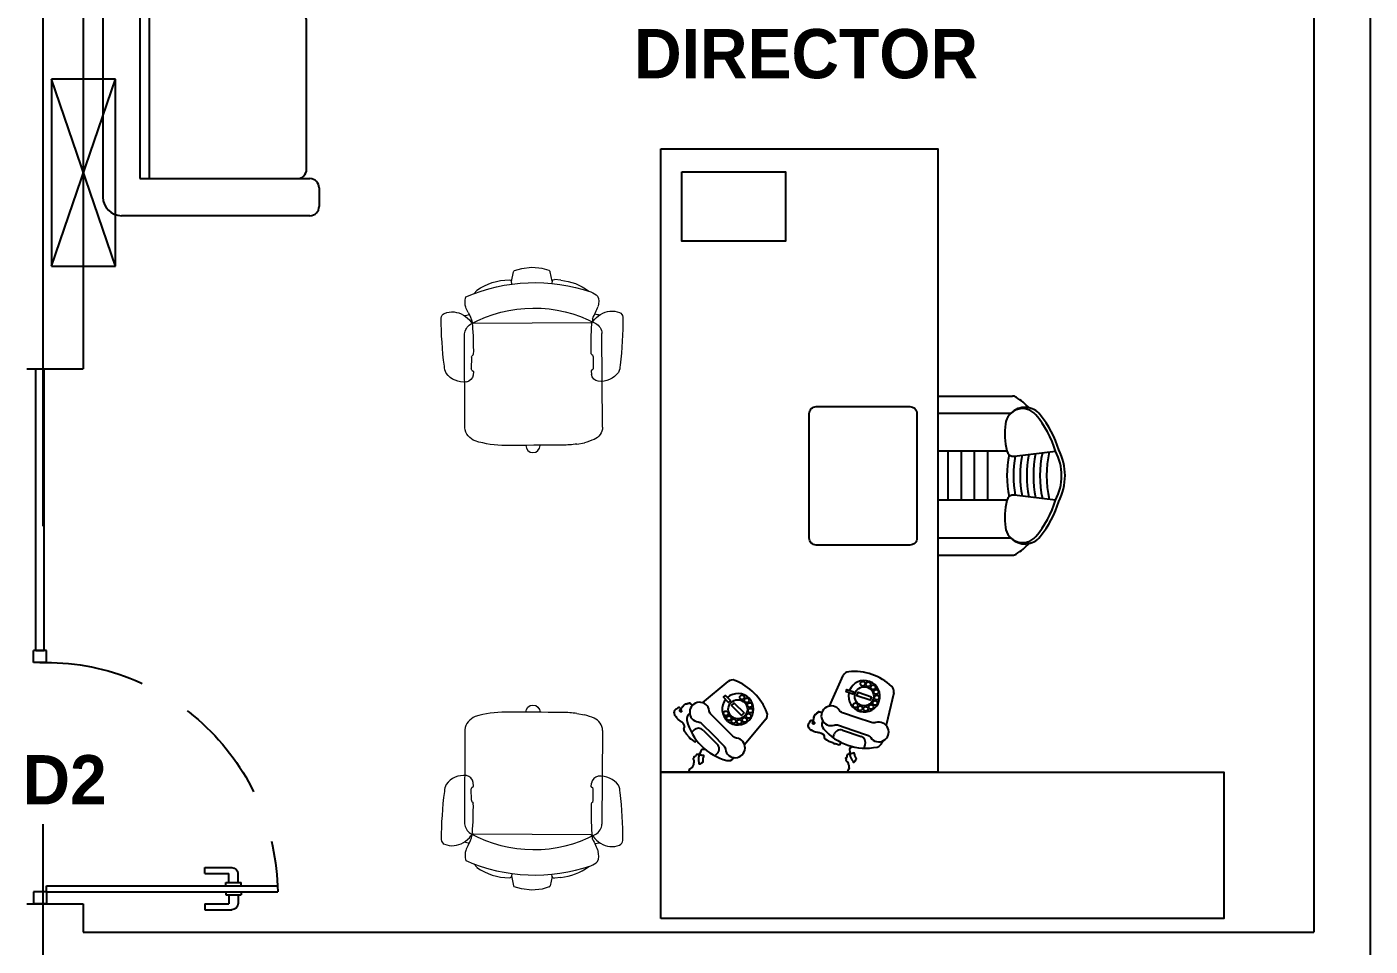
# Model space of a CAD drawing. Header units: inches. Extents: x 482566 to 494966, y -26460 to -22226.
# Drawn here: x 487793.5 to 488008.2, y -24130.6 to -23983.7 of the extents above; entities that cross this region are included whole.
import ezdxf

# ---------------------------------------------------------------- set-up
doc = ezdxf.new("R2010")
doc.units = ezdxf.units.IN
doc.header["$LTSCALE"] = 15
doc.header["$MEASUREMENT"] = 0
doc.linetypes.add('DASHED', pattern=[0.75, 0.5, -0.25])
doc.linetypes.add('TRATTEGGIATA2', pattern=[9.525, 6.35, -3.175])
doc.layers.add('A-furniture', color=50, linetype='Continuous', lineweight=9)
doc.layers.add('I-ANNO-TEXT', color=7, linetype='Continuous', lineweight=18)
for name, color, linetype in [('furniture', 4, 'Continuous'), ('GLAZING', 4, 'Continuous'), ('I-FURN', 4, 'Continuous'), ('I-WALL-IN', 3, 'Continuous'), ('SUI GAS LINE', 30, 'TRATTEGGIATA2')]:
    doc.layers.add(name, color=color, linetype=linetype)
doc.styles.add('MICRO', font='')
doc.styles.get('MICRO').set_extended_font_data('MicrogrammaSSi', bold=True)

# ---------------------------------------------------------------- blocks, each defined once
blk = doc.blocks.new('A$C6A0E07C9')
at = {"layer": 'A-furniture'}
for p, q in [((-0.2138, 0.2718), (0.1182, 0.2876)), ((-0.0121, 0.2424), (-0.025, 0.2422)), ((-0.0115, 0.2426), (-0.0121, 0.2424)), ((-0.0112, 0.2428), (-0.0115, 0.2426)), ((-0.0079, 0.2484), (-0.0112, 0.2428)), ((0.0377, 0.2515), (-0.0033, 0.2499)), ((0.0418, 0.2505), (0.045, 0.2473)), ((0.045, 0.2473), (0.0464, 0.2461)), ((0.0464, 0.2461), (0.0478, 0.2453)), ((0.0478, 0.2453), (0.0485, 0.2451)), ((0.1585, 0.2497), (0.1792, -0.1667)), ((-0.2691, 0.1773), (-0.2664, 0.2046)), ((0.3152, 0.1516), (0.3188, 0.1294)), ((0.3146, 0.1213), (0.3056, 0.1197)), ((0.3131, 0.1211), (0.3466, 0.116)), ((0.3514, 0.1128), (0.36, 0.0876)), ((0.36, 0.0876), (0.3659, 0.0513)), ((0.3659, 0.0513), (0.3636, 0.0146)), ((-0.2907, 0.0196), (-0.2893, 0.0294)), ((-0.2883, 0.01), (-0.2907, 0.0196)), ((-0.2893, 0.0294), (-0.2841, 0.0379)), ((-0.2824, 0.002), (-0.2883, 0.01)), ((-0.2841, 0.0379), (-0.2762, 0.0438)), ((-0.2739, -0.003), (-0.2824, 0.002)), ((-0.2762, 0.0438), (-0.2666, 0.0462)), ((0.3636, 0.0146), (0.3576, -0.0113)), ((-0.2641, -0.0045), (-0.2739, -0.003)), ((0.3108, -0.0224), (0.3218, -0.0234)), ((0.3197, -0.023), (0.3546, -0.0146)), ((0.3546, -0.0146), (0.3564, -0.0132)), ((0.3564, -0.0132), (0.3576, -0.0113)), ((0.0087, -0.176), (-0.0042, -0.1772)), ((0.0094, -0.1763), (0.0087, -0.176)), ((0.0097, -0.1764), (0.0094, -0.1763)), ((0.0135, -0.1816), (0.0097, -0.1764)), ((0.0591, -0.1802), (0.0183, -0.1827)), ((0.0631, -0.1788), (0.066, -0.1753)), ((0.066, -0.1753), (0.0673, -0.174)), ((0.0673, -0.174), (0.0686, -0.173)), ((0.0686, -0.173), (0.0692, -0.1728)), ((0.2962, -0.1472), (0.2839, -0.1595)), ((-0.1895, -0.2174), (0.1433, -0.1996))]:
    blk.add_line(p, q, dxfattribs=at)
for centre, radius, start, end in [((0.0274, 0.2777), 0.0792, 129.4999, 189.1152), ((0.0065, 0.2825), 0.0635, 94.0792, 117.5938), ((0.2241, -0.8917), 1.2574, 92.3594, 100.1757), ((0.1721, 0.3454), 0.0192, 28.1256, 89.2436), ((0.1209, 0.3234), 0.0749, 330.3794, 24.513), ((0.117, 0.2414), 0.0463, 34.0902, 88.4441), ((0.1077, 0.3263), 0.0879, 309.6726, 333.0223), ((0.5941, -0.0351), 0.8932, 162.1203, 164.4323), ((-0.21, 0.2233), 0.0487, 94.526, 161.0109), ((-0.0222, 0.2712), 0.0292, 192.0047, 264.4409), ((-0.0038, 0.2437), 0.00623, 84.8455, 131.3174), ((0.0374, 0.2414), 0.0101, 64.5281, 88.6391), ((0.0007, 1.5534), 1.3091, 272.0899, 276.676), ((0.1493, 0.274), 0.0211, 279.8693, 313.3434), ((-0.2488, 0.0248), 0.4712, 334.5973, 30.9732), ((0.1704, 0.2449), 0.0129, 130.1366, 158.0173), ((0.1866, 0.1808), 0.0779, 100.0525, 108.2672), ((-1.1254, 2.7931), 2.8487, 297.1157, 298.0695), ((-0.9196, -0.0126), 1.143, 14.0931, 15.0056), ((0.2336, 0.2226), 0.0597, 72.5282, 107.7011), ((0.1951, 0.2221), 0.0806, 25.5198, 45.5387), ((-0.3014, 0.0263), 0.6141, 339.6108, 22.0467), ((0.1276, 0.1249), 0.1894, 8.0925, 40.8276), ((0.1816, 0.1421), 0.4521, 175.5289, 182.0991), ((72.2191, 3.6268), 72.5738, 182.765274, 182.924882), ((0.31, 0.1288), 0.0088, 301.088, 3.1667), ((0.3467, 0.1108), 0.00513, 22.8184, 91.0076), ((0.1162, -0.0378), 0.2107, 328.6962, 1.8079), ((0.3177, -0.0315), 0.00903, 2.1237, 63.3709), ((0.0809, -0.0616), 0.3414, 182.481, 200.7553), ((-0.1856, -0.1603), 0.0572, 202.8821, 266.1169), ((0.0015, -0.2058), 0.0292, 101.2525, 173.6887), ((0.0171, -0.1766), 0.00623, 234.376, 280.848), ((0.0579, -0.1702), 0.0101, 277.0543, 301.1654), ((0.1515, -1.4793), 1.3091, 89.0174, 93.6036), ((0.138, -0.155), 0.0449, 276.7939, 330.1521), ((0.1724, -0.1915), 0.0211, 52.3501, 85.8241), ((0.197, -0.1553), 0.0211, 212.6602, 229.0352), ((0.1633, -0.2919), 0.1223, 63.0548, 80.6357), ((0.1362, -0.2476), 0.0879, 32.6712, 56.0209), ((-0.9196, -0.0126), 1.143, 350.6964, 351.6126), ((0.3239, 0.0551), 0.2601, 246.1539, 250.8174), ((0.249, -0.1528), 0.0392, 254.2998, 275.9911), ((0.2537, -0.1401), 0.0518, 269.3553, 293.3788), ((0.0516, -0.2073), 0.0792, 176.5782, 236.1936), ((0.1491, -0.2435), 0.0749, 341.1805, 35.314), ((0.0312, -0.2142), 0.0635, 248.0997, 271.6142), ((0.1312, 0.9758), 1.2574, 265.5178, 273.334), ((0.2022, -0.2604), 0.0192, 276.4498, 337.5679)]:
    blk.add_arc(centre, radius, start, end, dxfattribs=at)
blk = doc.blocks.new('glass doors- 900')
for p, q in [((387080.9, -15045.5), (387080.9, -14224.6)), ((387102.3, -15045.5), (387102.3, -14226.3)), ((387070.1, -14365.5), (387038, -14365.5)), ((387080.9, -14354.8), (387070.1, -14354.8)), ((387070.1, -14408.4), (387070.1, -14354.8)), ((387102.3, -14354.8), (387113, -14354.8)), ((387113, -14408.4), (387113, -14354.8)), ((387113, -14365.5), (387145.1, -14365.5)), ((387016.6, -14483.4), (387016.6, -14387)), ((387038, -14483.4), (387038, -14397.7)), ((387070.1, -14397.7), (387038, -14397.7)), ((387080.9, -14408.4), (387070.1, -14408.4)), ((387102.3, -14408.4), (387113, -14408.4)), ((387113, -14397.7), (387145.1, -14397.7)), ((387145.1, -14483.4), (387145.1, -14397.7)), ((387166.6, -14483.4), (387166.6, -14387)), ((387038, -14483.4), (387016.6, -14483.4)), ((387145.1, -14483.4), (387166.6, -14483.4)), ((387038, -15045.5), (387038, -15092.6)), ((387080.9, -15045.5), (387038, -15045.5)), ((387080.9, -15045.5), (387080.9, -15092.6)), ((387080.9, -15045.5), (387080.9, -15092.6)), ((387080.9, -15045.5), (387102.3, -15045.5)), ((387895.1, -15045.5), (387895.1, -15092.6)), ((387895.1, -15045.5), (387895.1, -15092.6)), ((387895.1, -15045.5), (387895.1, -15045.5)), ((387895.1, -15045.5), (387938, -15045.5)), ((387938, -15045.5), (387938, -15092.6)), ((387080.9, -15092.6), (387038, -15092.6)), ((387895.1, -15092.6), (387938, -15092.6))]:
    blk.add_line(p, q)
at = {"linetype": 'DASHED', "ltscale": 50}
blk.add_arc((387070.1, -15049.8), 825.3, 358.6028, 89.255, dxfattribs=at)
for centre, start, end in [((387038, -14387), 90, 180), ((387145.1, -14387), 0, 90)]:
    blk.add_arc(centre, 21.4, start, end)
blk = doc.blocks.new('CH_13')
for p, q in [((275, 0), (-275, 0)), ((-325, -558.9), (-325, -50)), ((325, -558.9), (325, -50)), ((-225, -100), (-225, -558.9)), ((225, -100), (-225, -100)), ((225, -100), (225, -558.9)), ((225, -125), (-225, -125)), ((-200, -550), (200, -550)), ((-250, -583.9), (-300, -583.9)), ((250, -583.9), (300, -583.9))]:
    blk.add_line(p, q)
for centre, radius, start, end in [((-275, -50), 50, 90, 180), ((275, -50), 50, 0, 90), ((-200, -525), 25, 180, 270), ((200, -525), 25, 270, 0), ((-300, -558.9), 25, 180, 270), ((-250, -558.9), 25, 270, 0), ((250, -558.9), 25, 180, 270), ((300, -558.9), 25, 270, 0)]:
    blk.add_arc(centre, radius, start, end)
blk = doc.blocks.new('A$C129F564C')
at = {"layer": 'furniture'}
for p, q in [((0.8878, 1.0214), (0.8732, 1.1399)), ((1.0145, 1.1399), (0.9998, 1.0214)), ((0.7138, 0.8), (0.7138, 1.0154)), ((0.7638, 0.8), (0.7638, 1.0108)), ((1.1238, 0.8), (1.1238, 1.0108)), ((1.1738, 0.8), (1.1738, 1.0154)), ((0.8732, 0.9997), (0.8732, 0.8)), ((1.0145, 0.9997), (1.0145, 0.8)), ((1.0145, 0.9444), (0.8732, 0.9444)), ((1.0145, 0.9063), (0.8732, 0.9063)), ((1.0145, 0.8683), (0.8732, 0.8683)), ((1.0145, 0.8303), (0.8732, 0.8303)), ((1.5709, 0.6727), (1.6649, 0.6505)), ((1.711, 0.6397), (1.7134, 0.6391)), ((1.7309, 0.5871), (1.7217, 0.5902)), ((1.6793, 0.5244), (1.6976, 0.5784)), ((1.6094, 0.4871), (1.5213, 0.5268)), ((1.6548, 0.4666), (1.6526, 0.4676)), ((1.7004, 0.4972), (1.6911, 0.5003)), ((1.6472, 0.3032), (1.7218, 0.2417)), ((1.5997, 0.1197), (1.5383, 0.1942)), ((1.7583, 0.2116), (1.7602, 0.2101)), ((1.6789, 0.1223), (1.7192, 0.1626)), ((1.753, 0.1557), (1.7461, 0.1626)), ((1.6314, 0.0812), (1.6298, 0.0831)), ((1.6858, 0.0885), (1.6789, 0.0954))]:
    blk.add_line(p, q, dxfattribs=at)
for points in [[(1.1198, 1.083, 0.106121), (1.0145, 1.1399, 0.249834), (0.8732, 1.1399, 0.106121), (0.7678, 1.083)], [(0.7481, 1.0644, 0.042822), (0.7173, 1.0266)], [(1.1703, 1.0266, 0.042822), (1.1396, 1.0644, 0.249834)]]:
    blk.add_lwpolyline(points, format="xyb", dxfattribs=at)
for points in [[(0, 0), (0, 0.8), (1.8, 0.8), (1.8, 0)], [(1.5827, 0.6082), (1.5925, 0.6049), (1.5794, 0.5664), (1.5697, 0.5697)], [(1.5679, 0.5572), (1.5753, 0.5546), (1.5686, 0.5347), (1.5611, 0.5372)], [(0.0667, 0.0598), (0.0667, 0.3598), (0.2667, 0.3598), (0.2667, 0.0598)], [(1.6293, 0.2401), (1.6367, 0.2328), (1.6079, 0.2041), (1.6006, 0.2114)], [(1.5935, 0.2009), (1.5991, 0.1953), (1.5841, 0.1804), (1.5785, 0.186)]]:
    blk.add_lwpolyline(points, close=True, dxfattribs=at)
for points in [[(1.1244, 0.4285), (0.7644, 0.4285, -0.414214), (0.7444, 0.4485), (0.7444, 0.7195, -0.414214), (0.7644, 0.7395), (1.1244, 0.7395, -0.414214), (1.1444, 0.7195), (1.1444, 0.4485, -0.414214)], [(1.6572, 0.6088), (1.6429, 0.5668), (1.6287, 0.5249, -0.162278), (1.6214, 0.5153, 2), (1.6646, 0.5007, -0.162278), (1.6647, 0.5127), (1.6789, 0.5546), (1.6932, 0.5965, -0.162278), (1.7004, 0.6061, 2), (1.6573, 0.6208, -0.162278)], [(1.6964, 0.2077), (1.6651, 0.1764), (1.6338, 0.1451, -0.162278), (1.623, 0.1397, 2), (1.6553, 0.1075, -0.162278), (1.6606, 0.1182), (1.6919, 0.1495), (1.7233, 0.1808, -0.162278), (1.734, 0.1862, 2), (1.7018, 0.2185, -0.162278)]]:
    blk.add_lwpolyline(points, format="xyb", close=True, dxfattribs=at)
for points in [[(1.7267, 0.5549), (1.7314, 0.5454), (1.7339, 0.5446), (1.736, 0.5445), (1.7419, 0.5454), (1.744, 0.5453), (1.7457, 0.5441), (1.7474, 0.5449), (1.7495, 0.5449), (1.7528, 0.5466), (1.7549, 0.5465), (1.765, 0.5515), (1.768, 0.554), (1.7714, 0.5557), (1.7714, 0.5578), (1.7705, 0.5595), (1.7689, 0.5607), (1.7664, 0.5616), (1.7655, 0.5633), (1.7634, 0.5633), (1.7618, 0.5646), (1.7525, 0.56), (1.7504, 0.56), (1.7474, 0.5596), (1.7441, 0.5579), (1.7466, 0.5529), (1.7466, 0.5508), (1.7474, 0.5491), (1.7474, 0.547), (1.7474, 0.5449), (1.7507, 0.5382), (1.7532, 0.5373), (1.7553, 0.5373), (1.7578, 0.5364), (1.7595, 0.5352), (1.7603, 0.5335), (1.7637, 0.5352), (1.7662, 0.5343), (1.7679, 0.5351), (1.7691, 0.5368), (1.7704, 0.5385), (1.7755, 0.541), (1.7776, 0.541), (1.7809, 0.5426), (1.783, 0.5426), (1.7851, 0.5426), (1.7872, 0.5426), (1.7889, 0.5434), (1.7914, 0.5426), (1.7931, 0.5413), (1.7956, 0.5404), (1.799, 0.5379), (1.8, 0.5384)], [(1.6284, 0.4648), (1.6282, 0.4642), (1.6285, 0.4641), (1.6263, 0.4576), (1.6266, 0.4575), (1.6262, 0.4561), (1.6265, 0.456), (1.6262, 0.4551), (1.6265, 0.4549), (1.6262, 0.454), (1.6281, 0.4533), (1.6279, 0.4526), (1.6295, 0.4521), (1.6291, 0.4508), (1.6307, 0.4502), (1.6305, 0.4496), (1.6321, 0.449), (1.6319, 0.4484), (1.6329, 0.448), (1.6328, 0.4477), (1.6341, 0.4472), (1.6335, 0.4456), (1.6345, 0.4453), (1.6342, 0.4443), (1.6381, 0.443), (1.638, 0.4426), (1.6422, 0.4412), (1.6424, 0.4415), (1.6459, 0.4403), (1.6462, 0.441), (1.6566, 0.4374), (1.6567, 0.4377), (1.6581, 0.4373), (1.6583, 0.4379), (1.6593, 0.4376), (1.6596, 0.4386), (1.6599, 0.4385), (1.6609, 0.4414), (1.6606, 0.4415), (1.661, 0.4428), (1.6597, 0.4433), (1.6599, 0.4439), (1.659, 0.4443), (1.6591, 0.4446), (1.6581, 0.4449), (1.6575, 0.4433), (1.6569, 0.4435), (1.6563, 0.4419), (1.6557, 0.4421), (1.6553, 0.4411), (1.655, 0.4412), (1.6546, 0.4399), (1.6539, 0.4401), (1.6536, 0.4392), (1.6533, 0.4393), (1.6529, 0.4383), (1.6526, 0.4384), (1.6512, 0.4342), (1.6515, 0.434), (1.6511, 0.4331), (1.6518, 0.4328), (1.6515, 0.4319), (1.6534, 0.4312), (1.6532, 0.4305), (1.6555, 0.4298), (1.6553, 0.4291), (1.6585, 0.428), (1.6584, 0.4277), (1.6597, 0.4272), (1.6595, 0.4266), (1.6657, 0.4245), (1.666, 0.4251), (1.6673, 0.4247), (1.6676, 0.4256), (1.6689, 0.4252), (1.6692, 0.4262), (1.6705, 0.4257), (1.6712, 0.4277), (1.6722, 0.4274), (1.6725, 0.4284), (1.6742, 0.4278), (1.6747, 0.4294), (1.6754, 0.4292), (1.6758, 0.4305), (1.6765, 0.4303), (1.6768, 0.4313), (1.6775, 0.4311), (1.6782, 0.4333), (1.6786, 0.4332), (1.679, 0.4345), (1.6784, 0.4348), (1.679, 0.4367), (1.6793, 0.4366), (1.6798, 0.4379), (1.6804, 0.4377), (1.6818, 0.4416), (1.6824, 0.4414), (1.6839, 0.4457), (1.6835, 0.4458), (1.6842, 0.4477), (1.6839, 0.4478), (1.6851, 0.4514), (1.6848, 0.4516), (1.6852, 0.4529), (1.6849, 0.453), (1.6859, 0.4559), (1.6856, 0.456), (1.6859, 0.457), (1.6856, 0.4571), (1.6859, 0.4581), (1.6856, 0.4582), (1.6873, 0.4631), (1.6876, 0.463), (1.688, 0.4643), (1.6884, 0.4642), (1.689, 0.4662), (1.6893, 0.4661), (1.69, 0.468), (1.6907, 0.4678), (1.6911, 0.4691), (1.6914, 0.469), (1.6919, 0.4703), (1.6935, 0.4698), (1.6942, 0.4717), (1.6961, 0.4711), (1.6964, 0.4717), (1.6974, 0.4714), (1.6975, 0.4717), (1.6984, 0.4714), (1.6987, 0.472), (1.7, 0.4716), (1.7001, 0.4719), (1.7014, 0.4715), (1.702, 0.4731), (1.7026, 0.4729), (1.7029, 0.4739), (1.7039, 0.4735), (1.7043, 0.4745), (1.7046, 0.4744), (1.7051, 0.476), (1.7055, 0.4759), (1.7061, 0.4779), (1.7065, 0.4778), (1.7068, 0.4787), (1.7071, 0.4786), (1.7079, 0.4809), (1.7082, 0.4808), (1.7086, 0.4818), (1.7089, 0.4817), (1.7097, 0.484), (1.71, 0.4839), (1.7104, 0.4852), (1.7111, 0.485), (1.7151, 0.4967), (1.7154, 0.4966), (1.7157, 0.4976), (1.7161, 0.4975), (1.7167, 0.4995), (1.7171, 0.4993), (1.7175, 0.5007), (1.7178, 0.5005), (1.7186, 0.5028), (1.718, 0.5031), (1.7183, 0.504), (1.718, 0.5041), (1.7184, 0.5055), (1.7181, 0.5056), (1.7188, 0.5075), (1.7184, 0.5076), (1.721, 0.5152), (1.72, 0.5155), (1.7203, 0.5165), (1.72, 0.5166), (1.7203, 0.5176), (1.7184, 0.5182), (1.7186, 0.5189), (1.7157, 0.5199), (1.7158, 0.5202), (1.7145, 0.5207)], [(1.735, 0.1287), (1.735, 0.1181), (1.7368, 0.1162), (1.7387, 0.1153), (1.7443, 0.1134), (1.7462, 0.1124), (1.7472, 0.1106), (1.749, 0.1106), (1.7509, 0.1096), (1.7547, 0.1096), (1.7566, 0.1087), (1.7678, 0.1087), (1.7716, 0.1096), (1.7753, 0.1096), (1.7763, 0.1115), (1.7763, 0.1134), (1.7753, 0.1153), (1.7735, 0.1171), (1.7735, 0.119), (1.7716, 0.12), (1.7706, 0.1218), (1.7603, 0.1218), (1.7584, 0.1228), (1.7556, 0.1237), (1.7519, 0.1237), (1.7519, 0.1181), (1.7509, 0.1162), (1.7509, 0.1143), (1.75, 0.1124), (1.749, 0.1106), (1.749, 0.1031), (1.7509, 0.1012), (1.7528, 0.1002), (1.7547, 0.0984), (1.7556, 0.0965), (1.7556, 0.0946), (1.7594, 0.0946), (1.7613, 0.0927), (1.7631, 0.0927), (1.765, 0.0937), (1.7669, 0.0946), (1.7725, 0.0946), (1.7744, 0.0937), (1.7782, 0.0937), (1.78, 0.0927), (1.7819, 0.0918), (1.7838, 0.0909), (1.7857, 0.0909), (1.7875, 0.089), (1.7885, 0.0871), (1.7904, 0.0852), (1.7922, 0.0815), (1.7941, 0.0815), (1.796, 0.0805), (1.8, 0.0805)], [(1.6069, 0.0913), (1.6065, 0.0909), (1.6067, 0.0906), (1.6018, 0.0857), (1.6021, 0.0855), (1.6011, 0.0845), (1.6013, 0.0843), (1.6006, 0.0835), (1.6009, 0.0833), (1.6001, 0.0826), (1.6016, 0.0811), (1.6011, 0.0806), (1.6023, 0.0794), (1.6013, 0.0784), (1.6026, 0.0772), (1.6021, 0.0767), (1.6033, 0.0755), (1.6028, 0.075), (1.6035, 0.0743), (1.6033, 0.074), (1.6043, 0.073), (1.6031, 0.0718), (1.6038, 0.0711), (1.6031, 0.0704), (1.606, 0.0674), (1.6057, 0.0672), (1.6089, 0.064), (1.6092, 0.0643), (1.6118, 0.0616), (1.6123, 0.0621), (1.6201, 0.0542), (1.6204, 0.0545), (1.6214, 0.0535), (1.6219, 0.054), (1.6226, 0.0533), (1.6233, 0.054), (1.6236, 0.0538), (1.6258, 0.056), (1.6255, 0.0562), (1.6265, 0.0572), (1.6255, 0.0582), (1.626, 0.0586), (1.6253, 0.0594), (1.6255, 0.0596), (1.6248, 0.0604), (1.6236, 0.0591), (1.6231, 0.0596), (1.6219, 0.0584), (1.6214, 0.0589), (1.6206, 0.0582), (1.6204, 0.0584), (1.6194, 0.0574), (1.6189, 0.0579), (1.6182, 0.0572), (1.6179, 0.0574), (1.6172, 0.0567), (1.617, 0.0569), (1.6138, 0.0538), (1.614, 0.0535), (1.6133, 0.0528), (1.6138, 0.0523), (1.6131, 0.0516), (1.6145, 0.0501), (1.614, 0.0496), (1.6157, 0.0479), (1.6153, 0.0474), (1.6177, 0.045), (1.6175, 0.0447), (1.6184, 0.0437), (1.6179, 0.0432), (1.6226, 0.0386), (1.6231, 0.0391), (1.624, 0.0381), (1.6248, 0.0389), (1.6258, 0.0379), (1.6265, 0.0386), (1.6275, 0.0376), (1.6289, 0.0391), (1.6297, 0.0384), (1.6304, 0.0391), (1.6316, 0.0379), (1.6328, 0.0391), (1.6333, 0.0386), (1.6343, 0.0396), (1.6348, 0.0391), (1.6355, 0.0398), (1.636, 0.0393), (1.6377, 0.0411), (1.638, 0.0408), (1.6389, 0.0418), (1.6385, 0.0423), (1.6399, 0.0437), (1.6402, 0.0435), (1.6411, 0.0445), (1.6416, 0.044), (1.6446, 0.0469), (1.6451, 0.0464), (1.6482, 0.0496), (1.648, 0.0499), (1.6495, 0.0513), (1.6492, 0.0516), (1.6519, 0.0543), (1.6517, 0.0545), (1.6526, 0.0555), (1.6524, 0.0557), (1.6546, 0.0579), (1.6543, 0.0582), (1.6551, 0.0589), (1.6548, 0.0591), (1.6556, 0.0599), (1.6553, 0.0601), (1.659, 0.0638), (1.6592, 0.0635), (1.6602, 0.0645), (1.6605, 0.0643), (1.6619, 0.0657), (1.6622, 0.0655), (1.6636, 0.067), (1.6641, 0.0665), (1.6651, 0.0674), (1.6653, 0.0672), (1.6663, 0.0682), (1.6675, 0.067), (1.669, 0.0684), (1.6705, 0.067), (1.671, 0.0674), (1.6717, 0.0667), (1.6719, 0.067), (1.6727, 0.0662), (1.6732, 0.0667), (1.6741, 0.0657), (1.6744, 0.066), (1.6754, 0.065), (1.6766, 0.0662), (1.6771, 0.0657), (1.6778, 0.0665), (1.6785, 0.0657), (1.6793, 0.0665), (1.6795, 0.0662), (1.6807, 0.0675), (1.681, 0.0672), (1.6824, 0.0687), (1.6827, 0.0684), (1.6834, 0.0692), (1.6837, 0.0689), (1.6854, 0.0706), (1.6856, 0.0704), (1.6863, 0.0711), (1.6866, 0.0709), (1.6883, 0.0726), (1.6885, 0.0723), (1.6895, 0.0733), (1.69, 0.0728), (1.6988, 0.0816), (1.6991, 0.0814), (1.6998, 0.0821), (1.7, 0.0819), (1.7015, 0.0833), (1.7017, 0.0831), (1.7027, 0.0841), (1.703, 0.0838), (1.7047, 0.0855), (1.7042, 0.086), (1.7049, 0.0868), (1.7047, 0.087), (1.7056, 0.088), (1.7054, 0.0882), (1.7069, 0.0897), (1.7066, 0.0899), (1.7122, 0.0956), (1.7115, 0.0963), (1.7122, 0.097), (1.712, 0.0973), (1.7127, 0.098), (1.7113, 0.0995), (1.7118, 0.0999), (1.7096, 0.1021), (1.7098, 0.1024), (1.7088, 0.1033)]]:
    blk.add_lwpolyline(points, dxfattribs=at)
for centre, radius in [((1.5687, 0.6216), 0.00669), ((1.5848, 0.6236), 0.00669), ((1.6002, 0.6184), 0.00669), ((1.5449, 0.5829), 0.00669), ((1.5465, 0.599), 0.00669), ((1.555, 0.6129), 0.00669), ((1.5811, 0.5873), 0.0275), ((1.6118, 0.607), 0.00669), ((1.6156, 0.5756), 0.00669), ((1.6173, 0.5917), 0.00669), ((1.6071, 0.5617), 0.00669), ((1.5842, 0.2341), 0.00669), ((1.5928, 0.2479), 0.00669), ((1.6186, 0.2221), 0.0275), ((1.6066, 0.2565), 0.00669), ((1.6227, 0.2584), 0.00669), ((1.638, 0.253), 0.00669), ((1.6495, 0.2415), 0.00669), ((1.6307, 0.1877), 0.00669), ((1.6444, 0.1963), 0.00669), ((1.6531, 0.21), 0.00669), ((1.6549, 0.2262), 0.00669)]:
    blk.add_circle(centre, radius, dxfattribs=at)
for centre, radius, start, end in [((0.9438, 1.0074), 0.1602, 62.317, 117.683), ((0.9531, 0.8661), 0.2953, 106.4736, 128.8568), ((0.9438, 1.0074), 0.1502, 61.9455, 118.0545), ((0.9345, 0.8661), 0.2953, 51.1432, 73.5264), ((0.8036, 1.0516), 0.057, 128.8568, 224.8513), ((0.9438, 1.4287), 0.3145, 257.44, 282.56), ((0.9438, 1.4096), 0.3145, 257.8911, 282.1089), ((1.084, 1.0516), 0.057, 315.1487, 51.1432), ((0.8003, 1.045), 0.05, 130.5056, 262.9259), ((0.9438, 1.3905), 0.3145, 258.341, 281.659), ((0.9438, 1.3715), 0.3145, 258.7898, 281.2102), ((1.0873, 1.045), 0.05, 277.0741, 49.4944), ((0.7338, 1.0154), 0.02, 145.756, 180), ((0.8679, 1.019), 0.02, 283.1474, 7.0328), ((0.9438, 1.3524), 0.3145, 259.2374, 280.7626), ((0.9438, 1.3333), 0.3145, 259.6838, 280.3162), ((1.0197, 1.019), 0.02, 172.9672, 256.8526), ((1.1538, 1.0154), 0.02, 0, 34.244), ((0.8217, 1.2171), 0.2235, 262.9259, 283.1474), ((0.9438, 1.3142), 0.3145, 258.8202, 281.1798), ((1.066, 1.2171), 0.2235, 256.8526, 277.0741), ((1.671, 0.5573), 0.1615, 137.169, 185.299), ((1.5665, 0.6542), 0.019, 76.7496, 137.169), ((1.5811, 0.5873), 0.0455, 257.6369, 247.6634), ((1.5695, 0.5918), 0.1615, 310.8008, 11.6672), ((1.7091, 0.6206), 0.019, 11.6672, 76.7496), ((1.7156, 0.5722), 0.019, 71.234, 161.234), ((1.5291, 0.5441), 0.019, 185.299, 245.7184), ((1.6973, 0.5183), 0.019, 161.234, 251.234), ((1.6626, 0.4839), 0.019, 245.7184, 310.8008), ((1.6861, 0.1554), 0.1615, 110.935, 159.065), ((1.6351, 0.2885), 0.019, 50.5156, 110.935), ((1.6186, 0.2221), 0.0455, 231.4029, 221.4294), ((1.553, 0.2063), 0.019, 159.065, 219.4844), ((1.7481, 0.1954), 0.019, 345.4332, 50.5156), ((1.6102, 0.2312), 0.1615, 284.5668, 345.4332), ((1.7326, 0.1491), 0.019, 45, 135), ((1.6923, 0.1088), 0.019, 135, 225), ((1.6461, 0.0933), 0.019, 219.4844, 284.5668)]:
    blk.add_arc(centre, radius, start, end, dxfattribs=at)

msp = doc.modelspace()

# ---------------------------------------------------------------- linework, layer by layer
at = {"ltscale": 3}
for p, q in [((487807.61, -23992.07), (487797.39, -23992.07)), ((487797.39, -23992.07), (487797.39, -24021.93)), ((487807.61, -24021.93), (487797.39, -23992.07)), ((487797.39, -23992.07), (487797.39, -24021.93)), ((487797.39, -24021.93), (487807.61, -23992.07)), ((487807.61, -24021.93), (487807.61, -23992.07)), ((487797.39, -24021.93), (487807.61, -24021.93))]:
    msp.add_line(p, q, dxfattribs=at)
at = {"layer": 'GLAZING', "elevation": 56.5}
for points in [[(487794.88, -24083.34), (487794.88, -24038.34)], [(487796.23, -24083.34), (487796.23, -24038.34)], [(487794.88, -24083.34), (487796.23, -24083.34)]]:
    msp.add_lwpolyline(points, dxfattribs=at)
at = {"layer": 'I-FURN', "elevation": 6.93}
msp.add_lwpolyline([(487894.85, -24126.19), (487894.85, -24102.79), (487984.85, -24102.79), (487984.85, -24126.19)], close=True, dxfattribs=at)
at = {"layer": 'I-WALL-IN'}
for p, q in [((487802.45, -23928.78, 6.93), (487802.45, -24038.34, 6.93)), ((487999.24, -23928.78, 6.93), (487999.24, -24128.36, 6.93)), ((488008.24, -23928.78, 6.93), (488008.24, -25284.97, 6.93)), ((487797.95, -24038.34, 56.5), (487802.45, -24038.34, 6.93)), ((487793.45, -24123.86, 6.93), (487797.95, -24123.86, 6.93)), ((487797.95, -24123.86, 6.93), (487802.45, -24123.86, 6.93)), ((487802.45, -24123.86, 6.93), (487802.45, -24128.36, 6.93)), ((487802.45, -24123.86, 6.93), (487802.45, -24128.36, 6.93)), ((487802.45, -24128.36, 6.93), (487994.4, -24128.36, 6.93)), ((487994.4, -24128.36, 6.93), (487999.24, -24128.36, 6.93))]:
    msp.add_line(p, q, dxfattribs=at)
at = {"layer": 'I-WALL-IN', "elevation": 56.5}
msp.add_lwpolyline([(487793.45, -24038.34), (487797.95, -24038.34)], dxfattribs=at)
at = {"layer": 'SUI GAS LINE'}
msp.add_line((487796, -23682.5), (487796, -25231.5), dxfattribs=at)

# ---------------------------------------------------------------- block references
at = {"layer": 'A-furniture'}
for p, xscale, yscale, zscale, rotation in [((487872.78, -24038.71, 6.93), -45.00000000000906, 45, 45, 273.1434728385179), ((487872.78, -24105.09, 6.93), 45.00000000000906, 45.00000000000906, 45.00000000000906, 266.8565271614821)]:
    msp.add_blockref('A$C6A0E07C9', p, dxfattribs=dict(at, xscale=xscale, yscale=yscale, zscale=zscale, rotation=rotation))
at = {"layer": 'furniture', "extrusion": (0, 0, -1), "xscale": -0.05920616447475435, "yscale": 0.05920616447475435, "zscale": -0.05920616447475435, "rotation": 270}
msp.add_blockref('CH_13', (-487805.62, -23994.62), dxfattribs=at)
at = {"layer": 'furniture', "linetype": 'Continuous', "xscale": 55.33161534353492, "yscale": 55.33161534353492, "zscale": 55.33161534353492, "rotation": 270}
msp.add_blockref('A$C129F564C', (487894.85, -24003.19, 8.82), dxfattribs=at)
at = {"layer": 'GLAZING', "xscale": -0.04499999998952262, "yscale": 0.04499999998952262, "zscale": 0.04499999999999744, "rotation": 270}
msp.add_blockref('glass doors- 900', (488473.67, -41540.55, 56.5), dxfattribs=at)

# ---------------------------------------------------------------- texts
at = {"layer": 'I-ANNO-TEXT', "char_height": 7.875, "attachment_point": 1, "style": 'MICRO'}
for s, insert in [('{\\fBahnschrift Light|b1|i0|c0|p34;DIRECTOR  }', (487890.55, -23984.03, 6.93)), ('{\\fBahnschrift Light|b1|i0|c0|p34;D2}', (487792.76, -24100.08, 6.93))]:
    msp.add_mtext_dynamic_manual_height_columns(s, width=7.4099, gutter_width=1.5, heights=[0], dxfattribs=dict(at, insert=insert))

doc.saveas('drawing.dxf')
